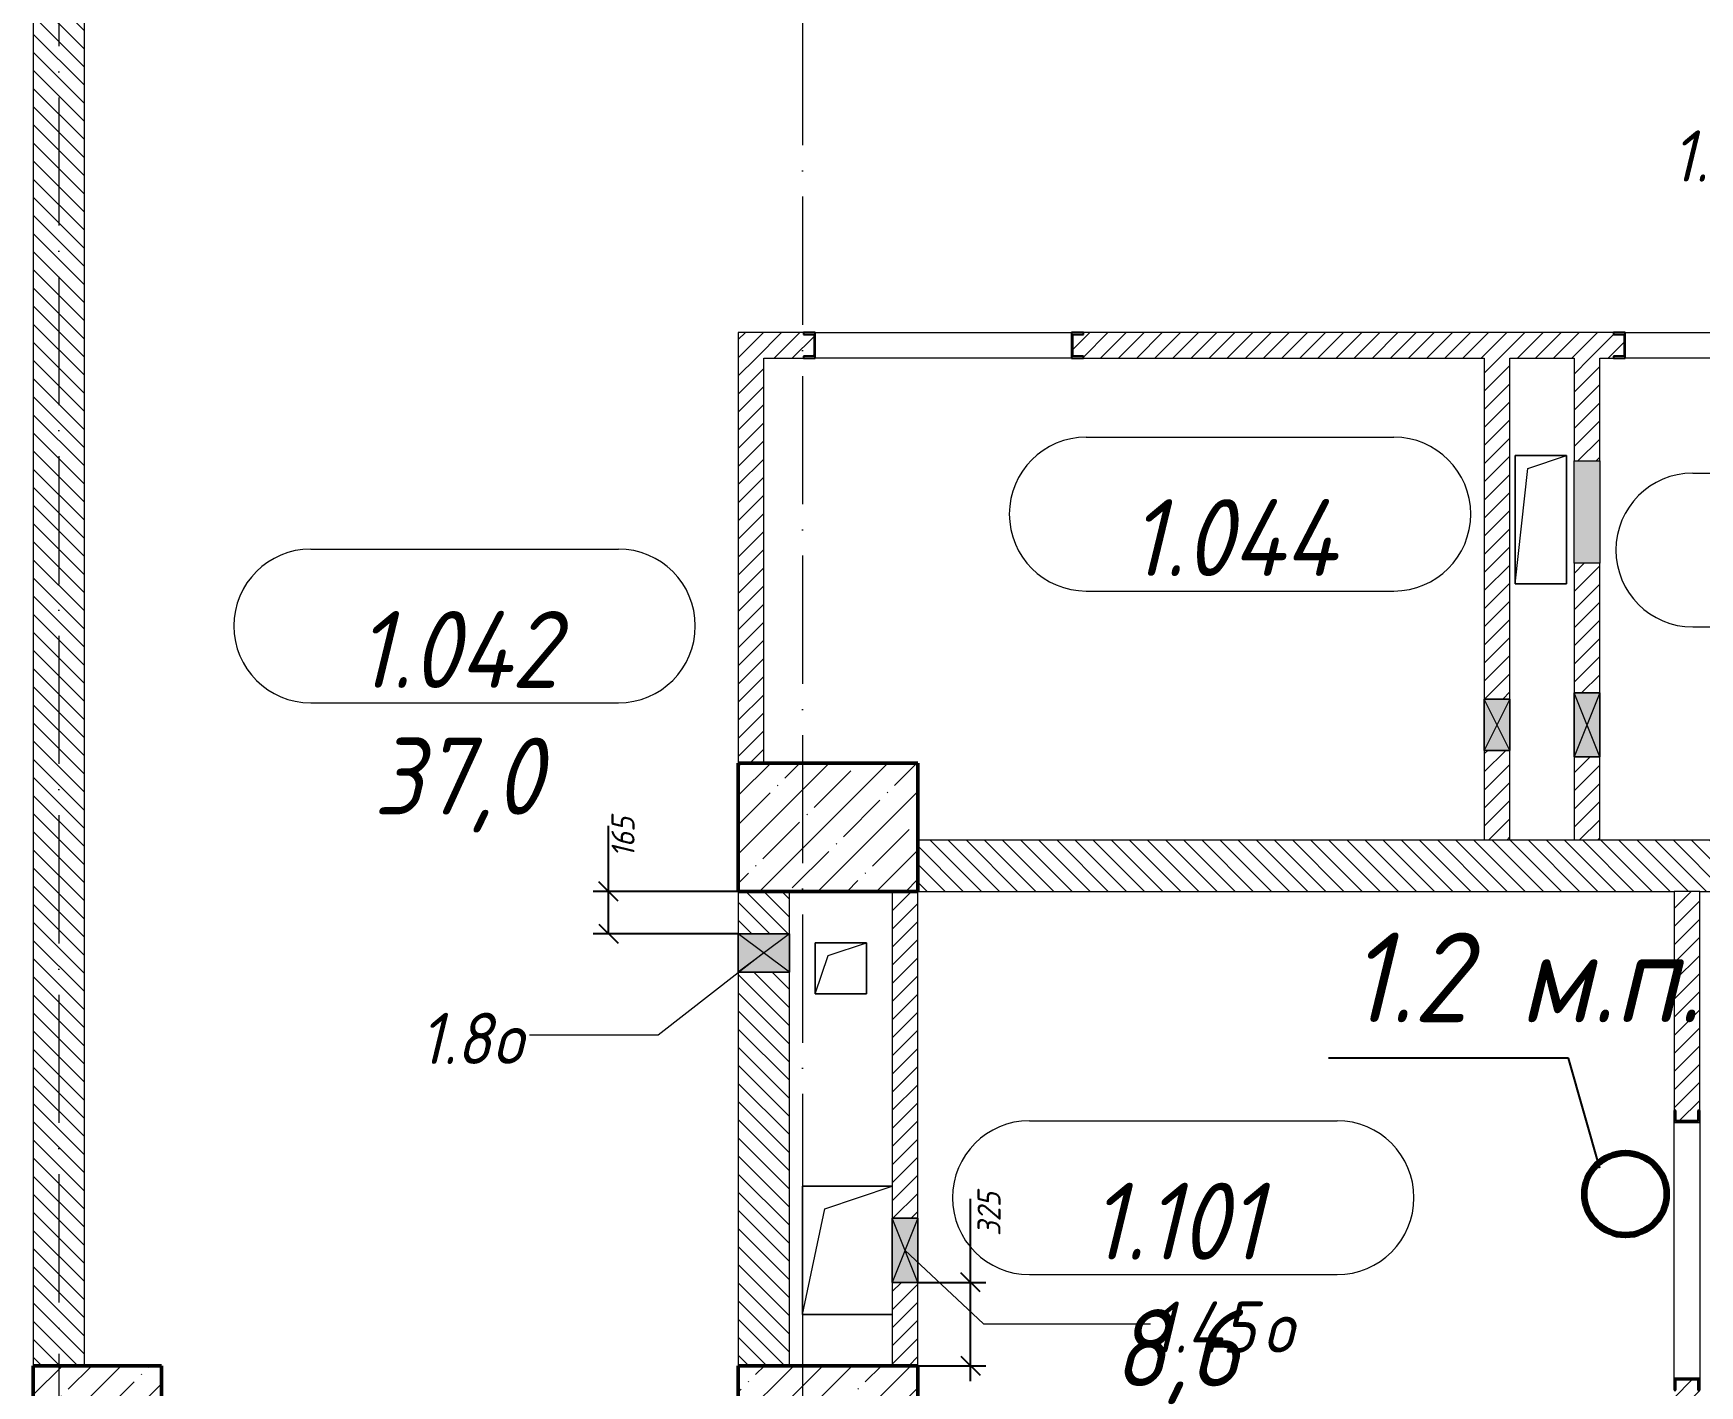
# Model space of a CAD drawing. Header units: millimetres. Extents: x -401725 to 250493, y 305116 to 802890.
# Drawn here: x -101765 to -95265, y 534769 to 540044 of the extents above; entities that cross this region are included whole.
import ezdxf

# ---------------------------------------------------------------- set-up
doc = ezdxf.new("R2010")
doc.units = ezdxf.units.MM
doc.linetypes.add('50_200_ШТРИХ_1Т_ш5_п1_п1_', pattern=[700, 500, -100, 0, -100])
for name, color, linetype, lineweight in [('20.3) Грунтовка', 1, 'Continuous', 90), ('A-____-____-DIMS', 7, 'Continuous', 9), ('A-DETL-GENF-OTLN', 7, 'Continuous', 9), ('A-FLOR-____-OTLN', 7, 'Continuous', 9), ('A-GENM-____-MCUT', 7, 'Continuous', 25), ('A-GENM-____-OTLN', 7, 'Continuous', 9), ('A-GENM-____-OTLN-1', 7, 'Continuous', 25), ('A-GLAZ-____-IDEN', 7, 'Continuous', 9), ('A-GLAZ-____-OTLN', 7, 'Continuous', 9), ('A-WALL-____-MCUT', 7, 'Continuous', 13), ('A-WALL-____-PATT-1', 7, 'Continuous', 9), ('A-WALL-FNSH-MCUT-1', 7, 'Continuous', 9), ('I-WALL-____-OTLN', 7, 'Continuous', 9), ('S-COLS-____-MCUT', 7, 'Continuous', 50), ('S-COLS-____-OTLN', 7, 'Continuous', 9), ('S-GRID-____-OTLN-1', 7, '50_200_ШТРИХ_1Т_ш5_п1_п1_', 9)]:
    doc.layers.add(name, color=color, linetype=linetype, lineweight=lineweight)
doc.layers.add('A-AREA-IDEN-1', color=7, linetype='Continuous', lineweight=9, true_color=0x000000)
doc.styles.add('ISOCPEUR_I', font='isocpeui.ttf', dxfattribs={"width": 0.9, "height": 2.5})
doc.styles.add('ISOCPEUR_I_11', font='isocpeui.ttf', dxfattribs={"width": 0.9, "height": 200})
doc.styles.add('ISOCPEUR_I_7', font='isocpeui.ttf', dxfattribs={"width": 0.9, "height": 90})
doc.dimstyles.new('ISO-1_8_0_9К_СРЕДНИЙ_Кладочные_1', dxfattribs={"dimscale": 304.8, "dimtxt": 89.638306, "dimasz": 0.246063, "dimexe": 0.19685, "dimexo": 0, "dimgap": 0, "dimtad": 1, "dimdec": 3, "dimrnd": 0.001, "dimdsep": 46, "dimtxsty": 'ISOCPEUR_I_7', "dimblk1": 'OBLIQUE', "dimblk2": 'OBLIQUE', "dimsah": 1, "dimcen": 0.09, "dimdle": 0.19685, "dimazin": 0, "dimtfac": 1, "dimtdec": 4, "dimtix": 1, "dimtmove": 0, "dimatfit": 3, "dimfxl": 1, "dimtvp": 1, "dimtolj": 1, "dimtzin": 0, "dimarcsym": 2})
pattern_1 = [(135, (-176515.067, 459015.94), (-35.35534, -35.35534), [])]
pattern_2 = [(45, (-176515.067, 459015.94), (-35.35534, 35.35534), [])]

# ---------------------------------------------------------------- blocks, each defined once
blk = doc.blocks.new('BSC_Колонна _Прямоугольная - 500х500-V115-АР1_План отверстий 1 этажа в осях 1-64_Ю-ЯЯ')
at = {"layer": 'S-COLS-____-OTLN'}
h = blk.add_hatch(dxfattribs=at)
h.set_pattern_fill('FP_126', color=256, style=0, pattern_type=2)
h.set_pattern_definition([(45, (-75000, -75581.04), (-114.04925, 114.04925), []), (45, (-74885.95, -75581.04), (-114.04925, 114.04925), [201.613, -40.323, 3.353, -36.97])])
h.paths.add_polyline_path([(-250, -250), (250, -250), (250, 250), (-250, 250)], flags=0)
at = {"layer": 'S-COLS-____-MCUT'}
for p, q in [((250, 250), (-250, 250)), ((-250, 250), (-250, -250)), ((250, -250), (250, 250)), ((-250, -250), (250, -250))]:
    blk.add_line(p, q, dxfattribs=at)
blk = doc.blocks.new('BSC_Колонна _Прямоугольная - 500х700-V157-АР1_План отверстий 1 этажа в осях 1-64_Ю-ЯЯ')
at = {"layer": 'S-COLS-____-OTLN'}
h = blk.add_hatch(dxfattribs=at)
h.set_pattern_fill('FP_169', color=256, style=0, pattern_type=2)
h.set_pattern_definition([(315, (-75581.04, 77850), (114.04925, 114.04925), []), (315, (-75581.04, 77735.95), (114.04925, 114.04925), [201.613, -40.323, 3.353, -36.97])])
h.paths.add_polyline_path([(-250, 350), (-250, -350), (250, -350), (250, 350)], flags=0)
at = {"layer": 'S-COLS-____-MCUT'}
for p, q in [((250, 350), (-250, 350)), ((-250, 350), (-250, -350)), ((250, -350), (250, 350)), ((-250, -350), (250, -350))]:
    blk.add_line(p, q, dxfattribs=at)
blk = doc.blocks.new('BSC_Колонна _Прямоугольная - 500х700-V160-АР1_План отверстий 1 этажа в осях 1-64_Ю-ЯЯ')
at = {"layer": 'S-COLS-____-OTLN'}
h = blk.add_hatch(dxfattribs=at)
h.set_pattern_fill('FP_172', color=256, style=0, pattern_type=2)
h.set_pattern_definition([(315, (-77931.04, 77850), (114.04925, 114.04925), []), (315, (-77931.04, 77735.95), (114.04925, 114.04925), [201.613, -40.323, 3.353, -36.97])])
h.paths.add_polyline_path([(-250, 350), (-250, -350), (250, -350), (250, 350)], flags=0)
at = {"layer": 'S-COLS-____-MCUT'}
for p, q in [((250, 350), (-250, 350)), ((-250, 350), (-250, -350)), ((250, -350), (250, 350)), ((-250, -350), (250, -350))]:
    blk.add_line(p, q, dxfattribs=at)
blk = doc.blocks.new('154_Стойка_СКБ_Швеллер - СМ-2230_100-28218823-АР1_План отверстий 1 этажа в осях 1-64_Ю-ЯЯ')
at = {"layer": 'A-GENM-____-MCUT'}
for p, q in [((171, 50), (125, 50)), ((125, 50), (125, -50)), ((129.5, 42.4), (171, 42.4)), ((129.5, -42.4), (129.5, 42.4)), ((171, 42.4), (171, 50)), ((125, -50), (171, -50)), ((171, -42.4), (129.5, -42.4)), ((171, -50), (171, -42.4))]:
    blk.add_line(p, q, dxfattribs=at)
blk = doc.blocks.new('AR_Отверстие Ниша - Лючок-32401815-АР1_План отверстий 1 этажа в осях 1-64_Ю-ЯЯ')
at = {"layer": 'A-GLAZ-____-OTLN'}
blk.add_hatch(color=256, dxfattribs=at).paths.add_polyline_path([(200, 50), (-200, 50), (-200, -50), (200, -50)], flags=0)
for p, q in [((-200, 50), (200, 50)), ((-200, -50), (-200, 50)), ((200, 50), (200, -50)), ((200, -50), (-200, -50))]:
    blk.add_line(p, q, dxfattribs=at)
blk = doc.blocks.new('AR_Отверстие прямоугольное _в плите_ - AR_Отверстие прямоугольное _в плите_-V186-АР1_План отверстий 1 этажа в осях 1-64_Ю-ЯЯ')
at = {"layer": 'A-GENM-____-OTLN'}
for p, q in [((100, 250), (-100, 250)), ((-100, 250), (-100, -250)), ((-100, -250), (-50, 200)), ((-50, 200), (100, 250)), ((100, -250), (100, 250)), ((-100, -250), (100, -250))]:
    blk.add_line(p, q, dxfattribs=at)
blk = doc.blocks.new('AR_Отверстие прямоугольное _в плите_ - AR_Отверстие прямоугольное _в плите_-V235-АР1_План отверстий 1 этажа в осях 1-64_Ю-ЯЯ')
at = {"layer": 'A-GENM-____-OTLN'}
for p, q in [((175, 250), (-175, 250)), ((-175, 250), (-175, -250)), ((-87.5, 162.5), (175, 250)), ((-175, -250), (-87.5, 162.5)), ((-175, -250), (175, -250))]:
    blk.add_line(p, q, dxfattribs=at)
blk = doc.blocks.new('AR_Отверстие прямоугольное _в плите_ - AR_Отверстие прямоугольное _в плите_-30458127-АР1_План отверстий 1 этажа в осях 1-64_Ю-ЯЯ')
at = {"layer": 'A-GENM-____-OTLN'}
for p, q in [((100, 100), (-100, 100)), ((-100, 100), (-100, -100)), ((-50, 50), (100, 100)), ((100, -100), (100, 100)), ((-100, -100), (-50, 50)), ((-100, -100), (100, -100))]:
    blk.add_line(p, q, dxfattribs=at)
blk = doc.blocks.new('AR_Отверстие прямоугольное _в стене__БезПР - AR_Отверстие прямоугольное _в стене__БезПР-36427593-АР1_План отверстий 1 этажа в осях 1-64_Ю-ЯЯ')
at = {"layer": 'A-GLAZ-____-OTLN'}
blk.add_hatch(color=256, dxfattribs=at).paths.add_polyline_path([(75, 100), (-75, 100), (-75, -100), (75, -100)], flags=0)
at = {"layer": 'A-DETL-GENF-OTLN'}
for p, q in [((-75, -100), (-75, 100)), ((-75, 100), (75, 100)), ((75, 100), (-75, -100)), ((-75, 100), (75, -100)), ((75, 100), (-75, 100)), ((-75, 100), (-75, -100)), ((75, 100), (75, -100)), ((75, -100), (75, 100)), ((75, -100), (-75, -100)), ((-75, -100), (75, -100))]:
    blk.add_line(p, q, dxfattribs=at)
blk = doc.blocks.new('AR_Отверстие прямоугольное _в стене__БезПР - AR_Отверстие прямоугольное _в стене__БезПР-36427975-АР1_План отверстий 1 этажа в осях 1-64_Ю-ЯЯ')
at = {"layer": 'A-GLAZ-____-OTLN'}
blk.add_hatch(color=256, dxfattribs=at).paths.add_polyline_path([(100, 50), (-100, 50), (-100, -50), (100, -50)], flags=0)
at = {"layer": 'A-DETL-GENF-OTLN'}
for p, q in [((-100, -50), (-100, 50)), ((-100, 50), (100, 50)), ((100, 50), (-100, -50)), ((-100, 50), (100, -50)), ((100, 50), (-100, 50)), ((-100, 50), (-100, -50)), ((100, 50), (100, -50)), ((100, -50), (100, 50)), ((100, -50), (-100, -50)), ((-100, -50), (100, -50))]:
    blk.add_line(p, q, dxfattribs=at)
at = {"layer": 'A-GLAZ-____-OTLN'}
blk.add_line((100, 50), (-100, 50), dxfattribs=at)
blk = doc.blocks.new('AR_Отверстие прямоугольное _в стене__БезПР - AR_Отверстие прямоугольное _в стене__БезПР-36428202-АР1_План отверстий 1 этажа в осях 1-64_Ю-ЯЯ')
at = {"layer": 'A-GLAZ-____-OTLN'}
blk.add_hatch(color=256, dxfattribs=at).paths.add_polyline_path([(-125, -50), (125, -50), (125, 50), (-125, 50)], flags=0)
at = {"layer": 'A-DETL-GENF-OTLN'}
for p, q in [((-125, -50), (-125, 50)), ((-125, 50), (125, 50)), ((125, 50), (-125, -50)), ((-125, 50), (125, -50)), ((125, 50), (-125, 50)), ((-125, 50), (-125, -50)), ((125, 50), (125, -50)), ((125, -50), (125, 50)), ((125, -50), (-125, -50)), ((-125, -50), (125, -50))]:
    blk.add_line(p, q, dxfattribs=at)
blk = doc.blocks.new('AR_Отверстие прямоугольное _в стене__БезПР - AR_Отверстие прямоугольное _в стене__БезПР-36429269-АР1_План отверстий 1 этажа в осях 1-64_Ю-ЯЯ')
at = {"layer": 'A-GLAZ-____-OTLN'}
blk.add_hatch(color=256, dxfattribs=at).paths.add_polyline_path([(125, 50), (-125, 50), (-125, -50), (125, -50)], flags=0)
at = {"layer": 'A-DETL-GENF-OTLN'}
for p, q in [((-125, -50), (-125, 50)), ((-125, 50), (125, 50)), ((125, 50), (-125, -50)), ((-125, 50), (125, -50)), ((125, 50), (-125, 50)), ((-125, 50), (-125, -50)), ((125, 50), (125, -50)), ((125, -50), (125, 50)), ((125, -50), (-125, -50)), ((-125, -50), (125, -50))]:
    blk.add_line(p, q, dxfattribs=at)
at = {"layer": 'A-GLAZ-____-OTLN'}
blk.add_line((125, 50), (-125, 50), dxfattribs=at)
blk = doc.blocks.new('_Oblique')
at = {"color": 0, "linetype": 'ByBlock', "lineweight": -2}
blk.add_line((-0.5, -0.5), (0.5, 0.5), dxfattribs=at)
blk = doc.blocks.new('*D13670')
at = {"layer": 'A-____-____-DIMS', "color": 0, "lineweight": -2, "transparency": 16777216}
for p, q in [((-99521.1, 536697), (-99521.1, 536953.4)), ((-99521.1, 536532), (-99521.1, 536757)), ((-99015.1, 536697), (-99581.1, 536697)), ((-99015.1, 536532), (-99581.1, 536532))]:
    blk.add_line(p, q, dxfattribs=at)
at = {"layer": 'Defpoints', "color": 0, "transparency": 16777216}
for p in [(-99015.1, 536697), (-99521.1, 536532), (-99015.1, 536532)]:
    blk.add_point(p, dxfattribs=at)
at = {"layer": 'A-____-____-DIMS', "color": 0, "lineweight": -2, "transparency": 16777216, "xscale": 75, "yscale": 75, "zscale": 75}
for p, rotation in [((-99521.1, 536697), 90), ((-99521.1, 536532), 270)]:
    blk.add_blockref('_Oblique', p, dxfattribs=dict(at, rotation=rotation))
at = {"layer": 'A-____-____-DIMS', "color": 0, "transparency": 16777216, "insert": (-99509.8, 536829.3), "char_height": 90, "width": 368.207, "attachment_point": 1, "rotation": 90, "line_spacing_factor": 1.149209, "style": 'ISOCPEUR_I_7'}
blk.add_mtext('\\A1;165', dxfattribs=at)
blk = doc.blocks.new('*D13672')
at = {"layer": 'A-____-____-DIMS', "color": 0, "lineweight": -2, "transparency": 16777216}
for p, q in [((-98109.3, 535172), (-98109.3, 535497.5)), ((-98315.1, 535172), (-98049.3, 535172)), ((-98109.3, 534787), (-98109.3, 535172)), ((-98315.1, 534847), (-98049.3, 534847))]:
    blk.add_line(p, q, dxfattribs=at)
at = {"layer": 'Defpoints', "color": 0, "transparency": 16777216}
for p in [(-98315.1, 535172), (-98109.3, 535172), (-98315.1, 534847)]:
    blk.add_point(p, dxfattribs=at)
at = {"layer": 'A-____-____-DIMS', "color": 0, "lineweight": -2, "transparency": 16777216, "xscale": 75, "yscale": 75, "zscale": 75}
for p, rotation in [((-98109.3, 535172), 90), ((-98109.3, 534847), 270)]:
    blk.add_blockref('_Oblique', p, dxfattribs=dict(at, rotation=rotation))
at = {"layer": 'A-____-____-DIMS', "color": 0, "transparency": 16777216, "insert": (-98082.1, 535352.7), "char_height": 90, "width": 409.578, "attachment_point": 1, "rotation": 90, "line_spacing_factor": 1.149209, "style": 'ISOCPEUR_I_7'}
blk.add_mtext('\\A1;325', dxfattribs=at)
blk = doc.blocks.new('AAR_СКБ_Марка_помещения_1_5 ммп - Номер _ Площадь-27962135-АИ_План этажа_Стены_1')
at = {"layer": 'A-AREA-IDEN-1'}
for p, q in [((-2.987, 3), (3.013, 3)), ((-2.987, 0), (3.013, 0))]:
    blk.add_line(p, q, dxfattribs=at)
for centre, start, end in [((-2.987, 1.5), 90, 270), ((3.013, 1.5), 270, 90)]:
    blk.add_arc(centre, 1.5, start, end, dxfattribs=at)

msp = doc.modelspace()

# ---------------------------------------------------------------- hatches: boundary and pattern name
at = {"layer": 'A-WALL-____-PATT-1'}
h = msp.add_hatch(dxfattribs=at)
h.set_pattern_fill('FP_6', color=256, style=0, pattern_type=2)
h.set_pattern_definition(pattern_1)
h.paths.add_polyline_path([(-101565.0675, 534846.983), (-101565.0675, 540696.983), (-101765.0675, 540696.983), (-101765.0675, 534846.983)], flags=0)
h = msp.add_hatch(dxfattribs=at)
h.set_pattern_fill('FP_5', color=256, style=0, pattern_type=2)
h.set_pattern_definition(pattern_2)
h.paths.add_polyline_path([(-93457.9448, 538776.983), (-93115.0675, 538776.983), (-93115.0675, 538876.983), (-94509.0675, 538876.983), (-94509.0675, 538869.383), (-94550.5675, 538869.383), (-94550.5675, 538784.583), (-94509.0675, 538784.583), (-94509.0675, 538776.983), (-93615.0675, 538776.983)], flags=0)
h.paths.add_polyline_path([(-96105.0675, 538776.983), (-95601.0675, 538776.983), (-95601.0675, 538784.583), (-95559.5675, 538784.583), (-95559.5675, 538869.383), (-95601.0675, 538869.383), (-95601.0675, 538876.983), (-97669.0675, 538876.983), (-97669.0675, 538869.383), (-97710.5675, 538869.383), (-97710.5675, 538784.583), (-97669.0675, 538784.583), (-97669.0675, 538776.983), (-96992.9462, 538776.983)], flags=0)
h.paths.add_polyline_path([(-98761.0675, 538776.983), (-98760.4468, 538784.583), (-98719.5675, 538784.583), (-98719.5675, 538869.383), (-98761.0675, 538869.383), (-98761.0675, 538876.983), (-99015.0675, 538876.983), (-99015.0675, 538776.983), (-98915.0675, 538776.983)], flags=0)
h = msp.add_hatch(dxfattribs=at)
h.set_pattern_fill('FP_5', color=256, style=0, pattern_type=2)
h.set_pattern_definition(pattern_2)
h.paths.add_polyline_path([(-98915.0675, 537196.983), (-98915.0675, 538776.983), (-99015.0675, 538776.983), (-99015.0675, 537196.983)], flags=0)
h = msp.add_hatch(dxfattribs=at)
h.set_pattern_fill('FP_5', color=256, style=0, pattern_type=2)
h.set_pattern_definition(pattern_2)
h.paths.add_polyline_path([(-96105.0675, 536896.983), (-96005.0675, 536896.983), (-96005.0675, 537246.983), (-96105.0675, 537246.983)], flags=0)
h.paths.add_polyline_path([(-96005.0675, 537446.983), (-96005.0675, 538776.983), (-96105.0675, 538776.983), (-96105.0675, 537446.983)], flags=0)
h = msp.add_hatch(dxfattribs=at)
h.set_pattern_fill('FP_5', color=256, style=0, pattern_type=2)
h.set_pattern_definition(pattern_2)
h.paths.add_polyline_path([(-95755.0675, 536896.983), (-95655.0675, 536896.983), (-95655.0675, 537221.983), (-95755.0675, 537221.983)], flags=0)
h.paths.add_polyline_path([(-95655.0675, 537471.983), (-95655.0675, 537976.983), (-95755.0675, 537976.983), (-95755.0675, 537471.983)], flags=0)
h.paths.add_polyline_path([(-95755.0675, 538376.983), (-95655.0675, 538376.983), (-95655.0675, 538776.983), (-95755.0675, 538776.983)], flags=0)
h = msp.add_hatch(dxfattribs=at)
h.set_pattern_fill('FP_6', color=256, style=0, pattern_type=2)
h.set_pattern_definition(pattern_1)
h.paths.add_polyline_path([(-93715.0675, 536696.983), (-93715.0675, 536896.983), (-98315.0675, 536896.983), (-98315.0675, 536696.983), (-95225.4455, 536696.983)], flags=0)
h = msp.add_hatch(dxfattribs=at)
h.set_pattern_fill('FP_6', color=256, style=0, pattern_type=2)
h.set_pattern_definition(pattern_1)
h.paths.add_polyline_path([(-99015.0675, 534846.983), (-98815.0675, 534846.983), (-98815.0675, 536381.983), (-99015.0675, 536381.983)], flags=0)
h.paths.add_polyline_path([(-99015.0675, 536531.983), (-98815.0675, 536531.983), (-98815.0675, 536696.983), (-99015.0675, 536696.983)], flags=0)
h = msp.add_hatch(dxfattribs=at)
h.set_pattern_fill('FP_5', color=256, style=0, pattern_type=2)
h.set_pattern_definition(pattern_2)
h.paths.add_polyline_path([(-98315.0675, 534846.983), (-98315.0675, 535171.983), (-98415.0675, 535171.983), (-98415.0675, 534846.983)], flags=0)
h.paths.add_polyline_path([(-98415.0675, 535421.983), (-98315.0675, 535421.983), (-98315.0675, 536696.983), (-98415.0675, 536696.983), (-98415.0675, 535613.6202)], flags=0)
h = msp.add_hatch(dxfattribs=at)
h.set_pattern_fill('FP_5', color=256, style=0, pattern_type=2)
h.set_pattern_definition(pattern_2)
h.paths.add_polyline_path([(-95365.0675, 526096.983), (-95265.0675, 526096.983), (-95265.0675, 526250.983), (-95272.6675, 526250.983), (-95272.6675, 526292.483), (-95357.4675, 526292.483), (-95357.4675, 526250.983), (-95365.0675, 526250.983)], flags=0)
h.paths.add_polyline_path([(-95272.6675, 527201.483), (-95272.255, 527242.983), (-95265.0675, 527242.983), (-95265.0675, 527346.983), (-95365.0675, 527346.983), (-95365.0675, 527242.983), (-95357.4675, 527242.983), (-95357.4675, 527201.483)], flags=0)
h.paths.add_polyline_path([(-95272.6675, 527546.983), (-95265.0675, 527546.983), (-95265.0675, 528640.983), (-95272.6675, 528640.983), (-95272.6675, 528682.483), (-95357.4675, 528682.483), (-95357.4675, 528640.983), (-95365.0675, 528640.983), (-95365.0675, 527546.983), (-95312.3648, 527546.983)], flags=0)
h.paths.add_polyline_path([(-95357.4675, 529691.483), (-95272.6675, 529691.483), (-95272.6675, 529732.983), (-95265.0675, 529732.983), (-95265.0675, 531491.983), (-95365.0675, 531491.983), (-95365.0675, 529732.983), (-95357.4675, 529732.983)], flags=0)
h.paths.add_polyline_path([(-95346.94, 531741.983), (-95265.0675, 531741.983), (-95265.0675, 532671.983), (-95365.0675, 532671.983), (-95365.0675, 531741.983)], flags=0)
h.paths.add_polyline_path([(-95265.0675, 532921.983), (-95265.0675, 534750.983), (-95272.6675, 534750.983), (-95272.6675, 534792.483), (-95357.4675, 534792.483), (-95357.4675, 534750.983), (-95365.0675, 534750.983), (-95365.0675, 532921.983), (-95337.1829, 532921.983)], flags=0)
h.paths.add_polyline_path([(-95357.4675, 535801.483), (-95272.6675, 535801.483), (-95272.6675, 535842.983), (-95265.0675, 535842.983), (-95265.0675, 536696.983), (-95365.0675, 536696.983), (-95365.0675, 535842.983), (-95357.4675, 535842.983)], flags=0)

# ---------------------------------------------------------------- linework, layer by layer
at = {"layer": '20.3) Грунтовка', "color": 18, "lineweight": 25, "true_color": 0x000000}
for p, q in [((-95776.1189, 536046.5632), (-96712.7928, 536046.5632)), ((-95654.7808, 535616.9927), (-95776.1189, 536046.5632))]:
    msp.add_line(p, q, dxfattribs=at)
at = {"layer": '20.3) Грунтовка'}
msp.add_circle((-95554.3465, 535516.5492), 160.5004, dxfattribs=at)
at = {"layer": 'A-FLOR-____-OTLN'}
for p, q in [((-95985.0675, 538396.983), (-95785.0675, 538396.983)), ((-95985.0675, 537896.983), (-95985.0675, 538396.983)), ((-95785.0675, 538396.983), (-95785.0675, 537896.983)), ((-95785.0675, 537896.983), (-95985.0675, 537896.983)), ((-98715.0675, 536496.983), (-98515.0675, 536496.983)), ((-98715.0675, 536296.983), (-98715.0675, 536496.983)), ((-98515.0675, 536496.983), (-98515.0675, 536296.983)), ((-98515.0675, 536296.983), (-98715.0675, 536296.983)), ((-98765.0675, 535546.6355), (-98415.0675, 535546.6355)), ((-98765.0675, 535046.6355), (-98765.0675, 535546.6355)), ((-98415.0675, 535046.6355), (-98765.0675, 535046.6355))]:
    msp.add_line(p, q, dxfattribs=at)
at = {"layer": 'A-GLAZ-____-IDEN'}
for p, q in [((-98915.0675, 536456.983), (-99327.6855, 536135.9878)), ((-99327.6855, 536135.9878), (-99829.2959, 536135.9878)), ((-98365.0675, 535296.983), (-98058.4795, 535009.7846)), ((-98058.4795, 535009.7846), (-97407.6395, 535009.7846))]:
    msp.add_line(p, q, dxfattribs=at)
at = {"layer": 'A-WALL-____-MCUT'}
for p, q in [((-101765.0675, 540696.983), (-101765.0675, 534846.983)), ((-101565.0675, 534846.983), (-101565.0675, 540696.983)), ((-93715.0675, 536896.983), (-98315.0675, 536896.983)), ((-99015.0675, 536696.983), (-99015.0675, 536531.983)), ((-98815.0675, 536531.983), (-98815.0675, 536696.983)), ((-98315.0675, 536696.983), (-95365.0675, 536696.983)), ((-95265.0675, 536696.983), (-95365.0675, 536696.983)), ((-95265.0675, 536696.983), (-93715.0675, 536696.983)), ((-99015.0675, 536381.983), (-99015.0675, 534846.983)), ((-98815.0675, 534846.983), (-98815.0675, 536381.983))]:
    msp.add_line(p, q, dxfattribs=at)
at = {"layer": 'A-WALL-FNSH-MCUT-1'}
for p, q in [((-99015.0675, 538876.983), (-99015.0675, 537196.983)), ((-98761.0675, 538876.983), (-99015.0675, 538876.983)), ((-95601.0675, 538876.983), (-97669.0675, 538876.983)), ((-98915.0675, 537196.983), (-98915.0675, 538776.983)), ((-98915.0675, 538776.983), (-98761.0675, 538776.983)), ((-97669.0675, 538776.983), (-96105.0675, 538776.983)), ((-96105.0675, 538776.983), (-96105.0675, 537446.983)), ((-96005.0675, 538776.983), (-95755.0675, 538776.983)), ((-96005.0675, 537446.983), (-96005.0675, 538776.983)), ((-95755.0675, 538776.983), (-95755.0675, 538376.983)), ((-95655.0675, 538776.983), (-95601.0675, 538776.983)), ((-95655.0675, 538376.983), (-95655.0675, 538776.983)), ((-95755.0675, 537976.983), (-95755.0675, 537471.983)), ((-95655.0675, 537471.983), (-95655.0675, 537976.983)), ((-96105.0675, 537246.983), (-96105.0675, 536896.983)), ((-96005.0675, 536896.983), (-96005.0675, 537246.983)), ((-95755.0675, 537221.983), (-95755.0675, 536896.983)), ((-95655.0675, 536896.983), (-95655.0675, 537221.983)), ((-98415.0675, 536696.983), (-98415.0675, 535421.983)), ((-98315.0675, 535421.983), (-98315.0675, 536696.983)), ((-95365.0675, 536696.983), (-95365.0675, 535842.983)), ((-95265.0675, 535842.983), (-95265.0675, 536696.983)), ((-98415.0675, 535171.983), (-98415.0675, 534846.983)), ((-98315.0675, 534846.983), (-98315.0675, 535171.983))]:
    msp.add_line(p, q, dxfattribs=at)
at = {"layer": 'I-WALL-____-OTLN'}
for p, q in [((-98715.0675, 538876.983), (-97715.0675, 538876.983)), ((-95555.0675, 538876.983), (-94555.0675, 538876.983)), ((-97715.0675, 538776.983), (-98715.0675, 538776.983)), ((-94555.0675, 538776.983), (-95555.0675, 538776.983)), ((-95365.0675, 534796.983), (-95365.0675, 535796.983)), ((-95265.0675, 535796.983), (-95265.0675, 534796.983))]:
    msp.add_line(p, q, dxfattribs=at)
at = {"layer": 'S-GRID-____-OTLN-1'}
for p, q in [((-98765.0675, 549908.7924), (-98765.0675, 498597.5699)), ((-101665.0675, 549595.9184), (-101665.0675, 498846.9195))]:
    msp.add_line(p, q, dxfattribs=at)

# ---------------------------------------------------------------- block references
at = {"layer": 'A-AREA-IDEN-1', "xscale": 199.9999999999999, "yscale": 199.9999999999999, "zscale": 199.9999999999999}
for p in [(-97060.5349, 537868.8125), (-94694.4581, 537728.6689), (-100085.486, 537432.4826), (-97282.0891, 535202.3556)]:
    msp.add_blockref('AAR_СКБ_Марка_помещения_1_5 ммп - Номер _ Площадь-27962135-АИ_План этажа_Стены_1', p, dxfattribs=at)
at = {"layer": 'A-GENM-____-OTLN'}
for name, p in [('AR_Отверстие прямоугольное _в плите_ - AR_Отверстие прямоугольное _в плите_-V186-АР1_План отверстий 1 этажа в осях 1-64_Ю-ЯЯ', (-95885.0675, 538146.983)), ('AR_Отверстие прямоугольное _в плите_ - AR_Отверстие прямоугольное _в плите_-30458127-АР1_План отверстий 1 этажа в осях 1-64_Ю-ЯЯ', (-98615.0675, 536396.983)), ('AR_Отверстие прямоугольное _в плите_ - AR_Отверстие прямоугольное _в плите_-V235-АР1_План отверстий 1 этажа в осях 1-64_Ю-ЯЯ', (-98590.0675, 535296.6355))]:
    msp.add_blockref(name, p, dxfattribs=at)
at = {"layer": 'A-GENM-____-OTLN-1'}
for p, rotation in [((-98590.0675, 538826.983), 180), ((-95430.0675, 538826.983), 180), ((-95315.0675, 535671.983), 89.99999999999991), ((-95315.0675, 534921.983), 269.9999999999999)]:
    msp.add_blockref('154_Стойка_СКБ_Швеллер - СМ-2230_100-28218823-АР1_План отверстий 1 этажа в осях 1-64_Ю-ЯЯ', p, dxfattribs=dict(at, rotation=rotation))
msp.add_blockref('154_Стойка_СКБ_Швеллер - СМ-2230_100-28218823-АР1_План отверстий 1 этажа в осях 1-64_Ю-ЯЯ', (-97840.0675, 538826.983), dxfattribs=at)
at = {"layer": 'A-GLAZ-____-OTLN'}
for name, p, rotation in [('AR_Отверстие Ниша - Лючок-32401815-АР1_План отверстий 1 этажа в осях 1-64_Ю-ЯЯ', (-95705.0675, 538176.983), 270), ('AR_Отверстие прямоугольное _в стене__БезПР - AR_Отверстие прямоугольное _в стене__БезПР-36427975-АР1_План отверстий 1 этажа в осях 1-64_Ю-ЯЯ', (-96055.0675, 537346.983), 270), ('AR_Отверстие прямоугольное _в стене__БезПР - AR_Отверстие прямоугольное _в стене__БезПР-36428202-АР1_План отверстий 1 этажа в осях 1-64_Ю-ЯЯ', (-95705.0675, 537346.983), 270), ('AR_Отверстие прямоугольное _в стене__БезПР - AR_Отверстие прямоугольное _в стене__БезПР-36427593-АР1_План отверстий 1 этажа в осях 1-64_Ю-ЯЯ', (-98915.0675, 536456.983), 269.9999999999999), ('AR_Отверстие прямоугольное _в стене__БезПР - AR_Отверстие прямоугольное _в стене__БезПР-36429269-АР1_План отверстий 1 этажа в осях 1-64_Ю-ЯЯ', (-98365.0675, 535296.983), 270)]:
    msp.add_blockref(name, p, dxfattribs=dict(at, rotation=rotation))
at = {"layer": 'S-COLS-____-OTLN', "rotation": 89.9999999999999}
for name, p in [('BSC_Колонна _Прямоугольная - 500х700-V160-АР1_План отверстий 1 этажа в осях 1-64_Ю-ЯЯ', (-98665.0675, 536946.983)), ('BSC_Колонна _Прямоугольная - 500х700-V157-АР1_План отверстий 1 этажа в осях 1-64_Ю-ЯЯ', (-98665.0675, 534596.983))]:
    msp.add_blockref(name, p, dxfattribs=at)
at = {"layer": 'S-COLS-____-OTLN'}
msp.add_blockref('BSC_Колонна _Прямоугольная - 500х500-V115-АР1_План отверстий 1 этажа в осях 1-64_Ю-ЯЯ', (-101515.0675, 534596.983), dxfattribs=at)

# ---------------------------------------------------------------- texts
at = {"layer": '20.3) Грунтовка', "insert": (-96633.4279, 536536.6425), "char_height": 350, "width": 1762.37455, "attachment_point": 1, "style": 'ISOCPEUR_I_11'}
msp.add_mtext('1.2 м.п.', dxfattribs=at)
at = {"layer": 'A-AREA-IDEN-1', "char_height": 300, "attachment_point": 8, "line_spacing_factor": 1.139951, "style": 'ISOCPEUR_I'}
for s, insert, width in [('\\pxqc,t8.46667,16.93333,25.4,33.86667,42.33333,50.8,59.26667,67.73333,76.2,84.66667,93.13333,101.6,110.06667,118.53333,127,135.46667,143.93333,152.4,160.86667,169.33333,177.8,186.26667,194.73333,203.2,211.66667,220.13333,228.6,237.06667,245.53333,254,262.46667,270.93333;{1.044}', (-97085.964, 537927.1423), 980), ('\\pxqc,t8.46667,16.93333,25.4,33.86667,42.33333,50.8,59.26667,67.73333,76.2,84.66667,93.13333,101.6,110.06667,118.53333,127,135.46667,143.93333,152.4,160.86667,169.33333,177.8,186.26667,194.73333,203.2,211.66667,220.13333,228.6,237.06667,245.53333,254,262.46667,270.93333;{1.042}', (-100110.9151, 537490.8124), 940), ('\\pxqc,t8.46667,16.93333,25.4,33.86667,42.33333,50.8,59.26667,67.73333,76.2,84.66667,93.13333,101.6,110.06667,118.53333,127,135.46667,143.93333,152.4,160.86667,169.33333,177.8,186.26667,194.73333,203.2,211.66667,220.13333,228.6,237.06667,245.53333,254,262.46667,270.93333;{37,0}', (-100109.9151, 536926.8645), 754), ('\\pxqc,t8.46667,16.93333,25.4,33.86667,42.33333,50.8,59.26667,67.73333,76.2,84.66667,93.13333,101.6,110.06667,118.53333,127,135.46667,143.93333,152.4,160.86667,169.33333,177.8,186.26667,194.73333,203.2,211.66667,220.13333,228.6,237.06667,245.53333,254,262.46667,270.93333;{1.101}', (-97307.5182, 535260.6854), 794), ('\\pxqc,t8.46667,16.93333,25.4,33.86667,42.33333,50.8,59.26667,67.73333,76.2,84.66667,93.13333,101.6,110.06667,118.53333,127,135.46667,143.93333,152.4,160.86667,169.33333,177.8,186.26667,194.73333,203.2,211.66667,220.13333,228.6,237.06667,245.53333,254,262.46667,270.93333;{8,6}', (-97306.5182, 534696.7375), 542)]:
    msp.add_mtext(s, dxfattribs=dict(at, insert=insert, width=width))
at = {"layer": 'A-GLAZ-____-IDEN', "char_height": 200, "attachment_point": 1, "style": 'ISOCPEUR_I_11'}
for s, insert, width in [('1.113', (-95374.2129, 539665.742), 577.215), ('1.8', (-100258.2536, 536223.6024), 346.329), ('\\fISOCPEUR|b0|i1|c204|p34|;\\W.9;о', (-99972.5036, 536223.6024), 158.734125), ('1.45', (-97407.6395, 535097.3992), 533.923875), ('\\fISOCPEUR|b0|i1|c204|p34|;\\W.9;о', (-96967.1082, 535097.3992), 158.734125)]:
    msp.add_mtext(s, dxfattribs=dict(at, insert=insert, width=width))

# ---------------------------------------------------------------- dimensions: what is measured, and where the dimension line sits
at = {"layer": 'A-____-____-DIMS'}
for base, p1, p2, override, picture, middle in [((-99521.0557, 536531.983), (-99015.0675, 536696.983), (-99015.0675, 536531.983), {"dimpost": '<>', "dimfxl": 165}, '*D13670', (-99449.7512, 536953.4003)), ((-98109.3182, 535171.983), (-98315.0675, 534846.983), (-98315.0675, 535171.983), {"dimpost": '<>', "dimfxl": 325}, '*D13672', (-98022.1205, 535497.4635))]:
    dim = msp.add_linear_dim(base=base, p1=p1, p2=p2, angle=90, dimstyle='ISO-1_8_0_9К_СРЕДНИЙ_Кладочные_1', override=override, dxfattribs=at)
    dim.commit()
    dim.dimension.update_dxf_attribs({"geometry": picture, "text_midpoint": middle, "dimtype": 160, "text_rotation": 90})

doc.saveas('drawing.dxf')
